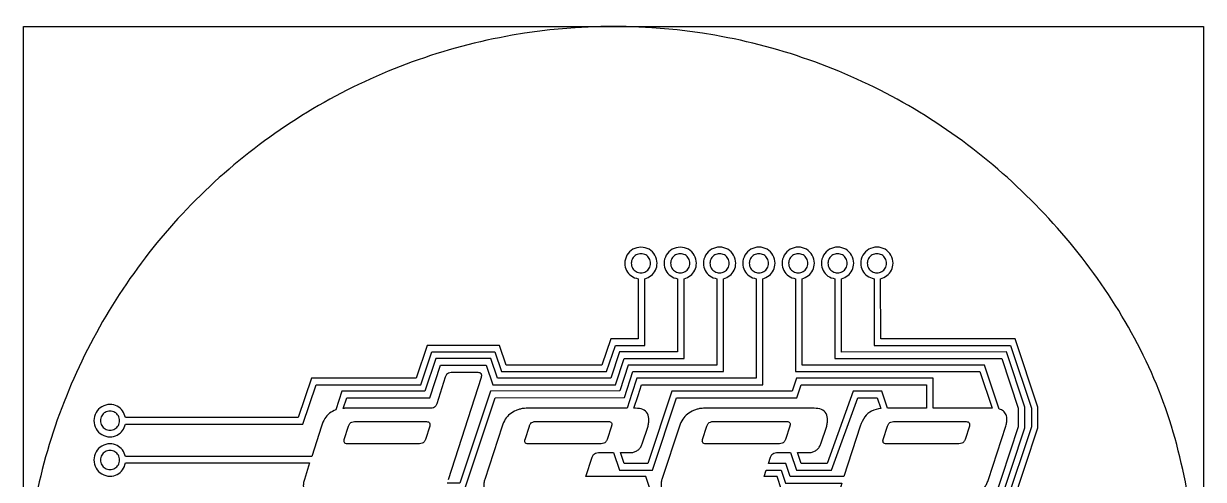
# Model space of a CAD drawing. Extents: x 0 to 288, y 18 to 308.
# Drawn here: x 0 to 288, y 196.7 to 307.9 of the extents above; entities that cross this region are included whole.
import ezdxf

# ---------------------------------------------------------------- set-up
doc = ezdxf.new("R2010")
doc.units = 0
for name, color, linetype in [('backBlack', 7, 'CONTINUOUS'), ('backBlackCirc', 7, 'CONTINUOUS'), ('topBlack_handfixed', 7, 'CONTINUOUS')]:
    doc.layers.add(name, color=color, linetype=linetype)

msp = doc.modelspace()

# ---------------------------------------------------------------- linework, layer by layer
at = {"layer": 'backBlack', "color": 7}
msp.add_lwpolyline([(0, 307.199878), (287.999879, 307.199878), (287.999879, 19.199999), (0, 19.199999)], close=True, dxfattribs=at)
at = {"layer": 'backBlackCirc', "color": 7}
msp.add_open_spline([(287.999895, 163.199942), (286.279389, 146.36424), (282.863002, 112.933782), (256.357409, 68.754915), (217.548734, 35.909087), (169.4915, 18.488754), (118.497356, 18.488754), (70.507429, 35.909087), (31.430011, 68.754915), (5.922954, 112.933782), (-2.982833, 163.199942), (5.922954, 213.466103), (31.430011, 257.64497), (70.507429, 290.490798), (118.497356, 307.91113), (169.4915, 307.91113), (217.548734, 290.490798), (256.357409, 257.64497), (282.863002, 213.466103), (286.279389, 180.035644), (287.999895, 163.199942)], degree=3, knots=[0, 0, 0, 0, 50.250816, 99.782463, 150.033279, 200.284094, 249.815742, 300.066558, 350.317373, 399.849021, 450.099837, 500.350652, 549.8823, 600.133115, 650.383931, 699.915579, 750.166394, 800.41721, 849.948858, 900.199673, 900.199673, 900.199673, 900.199673], dxfattribs=at)
at = {"layer": 'topBlack_handfixed', "color": 7}
for points in [[(150.698731, 253.369799)], [(150.698731, 251.77019)], [(160.297853, 251.77019)], [(169.898438, 251.77019)], [(179.497561, 251.77019)], [(189.098146, 251.77019)], [(198.698731, 251.77019)], [(208.297854, 251.77019)], [(21.098144, 213.369312)], [(80.756835, 210.813162)], [(124.949708, 210.813162)], [(168.319336, 210.813162)], [(212.337894, 210.813162)], [(21.098144, 203.770189)], [(181.294921, 198.980149), (184.910161, 198.980149), (185.976564, 195.779464), (199.732914, 195.779464), (199.217289, 194.179857), (184.996584, 194.179857), (183.928711, 197.380542), (180.773439, 197.380542)]]:
    msp.add_lwpolyline(points, close=True, dxfattribs=at)
for points in [[(160.298018, 253.369799), (160.297853, 253.369799)], [(24.873047, 210.180342), (68.197266, 210.180342), (71.39502, 219.773607), (96.988771, 219.773607), (99.662108, 227.780442), (115.045898, 227.780442), (116.661623, 222.98015), (142.330081, 222.98015), (144.462893, 229.38005), (151.620121, 229.38005), (151.620121, 245.664721)], [(150.020506, 245.614916), (150.020506, 230.979665), (143.308591, 230.979665), (141.175786, 224.579757), (117.811523, 224.579757), (116.197268, 229.38005), (98.509276, 229.38005), (95.837401, 221.373215), (70.242188, 221.373215), (67.042969, 211.779957), (24.890625, 211.779957)], [(159.619628, 245.614916), (159.619628, 227.780442), (145.444336, 227.780442), (143.308591, 221.380542), (115.662601, 221.380542), (114.061523, 226.174977), (100.643558, 226.179477), (97.976078, 218.181425), (77.70996, 218.179925), (76.208498, 213.671135)], [(78.007493, 214.007825), (78.86442, 216.580092), (99.129076, 216.581592), (101.796556, 224.579637), (112.908856, 224.575137), (114.509933, 219.77924), (144.463058, 219.77924), (146.598796, 226.179147), (161.220871, 226.179147), (161.220871, 245.664721)], [(102.395671, 194.179849), (107.663251, 194.179849), (115.131023, 216.581705), (146.720378, 216.681312), (148.737473, 222.980142), (170.819994, 222.986142), (170.819994, 245.664721)], [(169.220378, 245.614916), (169.220378, 224.585622), (147.569993, 224.579622), (145.551436, 218.277867), (113.976728, 218.17826), (106.510418, 195.779329), (103.396163, 195.779329)], [(178.819231, 245.614916), (178.819231, 221.389332), (149.708393, 221.380557), (148.458878, 217.618835), (147.316306, 214.040225), (122.649901, 214.040225)], [(188.419921, 245.614916), (188.419921, 222.98015), (233.443359, 222.98015), (236.424316, 214.04021), (222.024901, 214.04021), (222.020401, 221.373215), (188.651266, 221.371715), (187.577536, 218.181282), (158.244038, 218.178282), (152.375873, 200.579644), (146.597063, 200.579644), (145.716691, 203.219299), (148.099996, 203.219299)], [(149.386126, 214.040097), (148.996478, 214.040097), (149.980853, 217.123595), (150.864151, 219.779352), (180.420309, 219.789627), (180.420309, 245.664721)], [(238.170601, 213.858717), (234.596379, 224.579907), (190.019536, 224.579907), (190.019536, 245.664721)], [(198.028194, 245.612001), (198.020694, 226.173522), (238.777044, 226.179522), (242.820016, 214.050612), (242.820016, 209.511065), (236.644231, 190.980792), (235.126651, 190.980792), (234.076359, 194.084794)], [(232.737489, 193.048999), (233.979676, 189.379564), (237.797056, 189.379564), (244.419616, 209.25017), (244.419616, 214.311207), (239.929869, 227.781912), (199.620301, 227.773137), (199.627801, 245.666201)], [(207.610846, 245.617846), (207.618346, 229.38005), (240.911311, 229.38005), (246.020686, 214.050462), (246.020686, 209.510915), (239.620786, 190.311207), (239.620786, 186.849777), (240.911311, 182.979664), (254.776059, 182.979664), (257.724789, 174.142257), (256.213074, 174.142257), (253.796079, 181.380049), (235.129576, 181.380049), (231.928891, 190.979172), (208.996764, 190.979172), (208.536804, 192.360522), (229.696471, 192.360522)], [(259.423832, 174.104172), (255.930174, 184.579272), (242.063964, 184.579272), (241.220214, 187.110522), (241.220214, 190.050462), (247.620121, 209.25017), (247.620121, 214.311207), (242.063964, 230.979665), (209.219236, 230.979665), (209.210461, 245.663256)], [(110.988451, 222.735387), (104.403976, 222.735387)], [(102.940598, 221.633825), (100.860518, 215.141637)], [(103.749188, 196.688997), (111.758956, 221.633825)], [(140.305666, 203.219509), (144.030766, 203.219509), (145.442873, 198.980247), (153.528811, 198.980247), (159.396976, 216.578885), (188.727541, 216.581885), (189.801271, 219.772317), (220.420899, 219.773607)], [(220.420899, 219.773607), (220.425399, 214.04021), (210.909774, 214.04021), (209.529894, 218.179857), (202.526476, 218.179857), (196.126569, 200.579757), (189.796981, 200.579757), (188.916609, 203.219412), (191.677839, 203.219412)], [(183.812986, 203.219412), (187.231936, 203.219412), (188.644044, 198.980149), (197.247069, 198.980149), (203.646976, 216.58025)], [(203.646976, 216.58025), (208.376956, 216.58025), (209.241211, 213.987477)], [(99.435226, 214.040075), (78.523118, 214.040075)], [(192.975691, 214.04021), (165.999128, 214.04021)], [(80.756835, 210.813162), (98.356936, 210.813162)], [(124.949708, 210.813162), (142.760746, 210.813162)], [(168.319336, 210.813162), (186.290041, 210.813162)], [(212.337894, 210.813162), (230.124024, 210.813162)], [(72.70752, 209.71166), (70.341797, 202.305409), (24.865723, 202.305409)], [(78.291503, 206.446459), (79.331543, 209.711592)], [(99.127441, 209.711592), (98.087401, 206.446459)], [(116.803711, 209.711607), (112.555666, 196.689147)], [(122.415526, 206.446459), (123.468751, 209.711592)], [(143.500486, 209.711592), (142.448731, 206.446459)], [(151.022356, 205.382869), (152.425681, 209.71148)], [(160.100206, 209.711592), (155.812606, 196.689132)], [(165.761716, 206.446459), (166.823731, 209.711592)], [(204.222661, 209.711592), (200.248539, 197.380542), (187.129396, 197.380542), (186.064456, 200.579757), (181.816411, 200.579757), (182.318851, 202.117842)], [(187.038579, 209.711592), (185.976564, 206.446459)], [(194.628039, 205.382982), (196.043071, 209.711592)], [(209.852049, 206.446459), (210.900879, 209.711592)], [(230.862309, 209.711592), (229.813479, 206.446459)], [(235.522164, 196.689282), (239.754099, 209.711742)], [(96.624023, 205.382982), (79.023923, 205.382982)], [(141.007328, 205.382982), (123.194828, 205.382982)], [(184.520506, 205.382982), (166.548338, 205.382982)], [(228.336916, 205.382982), (210.590334, 205.382982)], [(231.178711, 174.035397), (227.664549, 184.576407), (208.376956, 184.579407), (206.244144, 178.180969), (190.330081, 178.177969), (188.197269, 184.579339), (156.196291, 184.579339), (151.929203, 197.382072), (137.286623, 197.361597), (138.824708, 202.117939)], [(24.89795, 200.704339), (69.830567, 200.704339), (68.548829, 196.689199)]]:
    msp.add_lwpolyline(points, dxfattribs=at)
for points, knots in [([(150.698731, 253.369799), (150.00438, 253.260063), (148.634093, 253.0435), (147.127441, 251.475213), (146.580169, 249.502723), (147.052071, 247.607395), (148.281795, 246.168437), (149.436706, 245.80077), (150.020506, 245.614916)], [0, 0, 0, 0, 2.060239, 4.065843, 6.125814, 7.950424, 9.719483, 11.527844, 11.527844, 11.527844, 11.527844]), ([(150.698731, 251.77019), (151.113872, 251.706867), (151.929716, 251.582425), (152.829362, 250.64673), (153.155351, 249.425625), (152.829361, 248.191979), (151.92972, 247.293036), (150.698588, 246.966795), (149.467394, 247.293126), (148.567079, 248.191756), (148.240442, 249.425626), (148.56708, 250.646949), (149.46739, 251.582357), (150.283486, 251.706847), (150.698731, 251.77019)], [0, 0, 0, 0, 1.230449, 2.418108, 3.648559, 4.87901, 6.066668, 7.297118, 8.527937, 9.716092, 10.94664, 12.177189, 13.365344, 14.596163, 14.596163, 14.596163, 14.596163]), ([(151.620121, 245.664721), (152.164038, 245.8725), (153.242192, 246.284359), (154.369861, 247.687002), (154.808277, 249.528736), (154.269029, 251.475063), (152.763004, 253.04355), (151.392974, 253.260077), (150.698731, 253.369799)], [0, 0, 0, 0, 1.721438, 3.412236, 5.158349, 7.218221, 9.223328, 11.283198, 11.283198, 11.283198, 11.283198]), ([(160.297853, 253.369799), (159.603608, 253.260082), (158.233575, 253.043567), (156.727575, 251.474997), (156.180958, 249.502719), (156.652237, 247.607604), (157.881261, 246.168371), (159.035931, 245.800752), (159.619628, 245.614916)], [0, 0, 0, 0, 2.05987, 4.064977, 6.124849, 7.949368, 9.717964, 11.525973, 11.525973, 11.525973, 11.525973]), ([(160.297853, 251.77019), (160.712994, 251.706867), (161.528837, 251.582425), (162.42848, 250.646729), (162.754474, 249.425626), (162.428484, 248.191977), (161.528838, 247.29304), (160.297853, 246.966813), (159.066869, 247.293041), (158.167222, 248.191978), (157.841234, 249.425625), (158.167222, 250.64673), (159.066869, 251.582425), (159.882713, 251.706867), (160.297853, 251.77019)], [0, 0, 0, 0, 1.230448, 2.418105, 3.648557, 4.879008, 6.066666, 7.297116, 8.527565, 9.715224, 10.945674, 12.176125, 13.363784, 14.594233, 14.594233, 14.594233, 14.594233]), ([(161.220871, 245.664721), (161.76479, 245.8725), (162.842947, 246.284359), (163.970592, 247.687001), (164.409114, 249.528774), (163.869354, 251.475279), (162.362642, 253.043482), (160.992364, 253.260057), (160.298018, 253.369799)], [0, 0, 0, 0, 1.721438, 3.412236, 5.158349, 7.21832, 9.223925, 11.284161, 11.284161, 11.284161, 11.284161]), ([(170.819994, 245.664721), (171.363911, 245.872438), (172.442064, 246.284175), (173.569734, 247.687734), (174.008149, 249.525672), (173.468901, 251.488642), (171.962881, 252.994072), (169.898464, 253.560207), (167.833969, 252.994006), (166.327313, 251.488775), (165.780042, 249.49951), (166.251943, 247.60818), (167.481668, 246.168238), (168.636579, 245.800703), (169.220378, 245.614916)], [0, 0, 0, 0, 1.721438, 3.412236, 5.158349, 7.218221, 9.223328, 11.283198, 13.343437, 15.349041, 17.409011, 19.233622, 21.00268, 22.811041, 22.811041, 22.811041, 22.811041]), ([(169.898438, 251.77019), (170.313579, 251.706867), (171.129423, 251.582425), (172.02907, 250.64673), (172.355058, 249.425625), (172.02907, 248.191977), (171.129423, 247.29304), (169.898437, 246.966813), (168.667451, 247.293039), (167.767805, 248.191978), (167.44182, 249.425625), (167.767805, 250.646729), (168.667452, 251.582426), (169.483297, 251.706868), (169.898438, 251.77019)], [0, 0, 0, 0, 1.230449, 2.418108, 3.648559, 4.87901, 6.066668, 7.297118, 8.52757, 9.715228, 10.945678, 12.176129, 13.363786, 14.594238, 14.594238, 14.594238, 14.594238]), ([(180.420309, 245.664721), (180.964228, 245.872438), (182.042384, 246.284175), (183.17003, 247.687733), (183.608552, 249.525709), (183.068791, 251.488862), (181.562072, 252.993981), (179.497598, 253.560207), (177.43317, 252.994095), (175.927177, 251.488555), (175.380562, 249.499507), (175.851836, 247.608389), (177.080859, 246.16817), (178.235531, 245.800684), (178.819231, 245.614916)], [0, 0, 0, 0, 1.721438, 3.412236, 5.158349, 7.218321, 9.223927, 11.284159, 13.344033, 15.349139, 17.40901, 19.233529, 21.002122, 22.810137, 22.810137, 22.810137, 22.810137]), ([(179.497561, 251.77019), (179.912803, 251.706846), (180.728898, 251.582355), (181.629208, 250.646949), (181.955852, 249.425626), (181.629209, 248.191755), (180.728893, 247.293128), (179.4977, 246.966795), (178.266569, 247.293036), (177.366929, 248.191979), (177.040942, 249.425625), (177.366928, 250.646729), (178.266574, 251.582426), (179.082419, 251.706868), (179.497561, 251.77019)], [0, 0, 0, 0, 1.230812, 2.41897, 3.64952, 4.880069, 6.068227, 7.299039, 8.529492, 9.717149, 10.9476, 12.17805, 13.365707, 14.59616, 14.59616, 14.59616, 14.59616]), ([(190.019536, 245.664721), (190.563454, 245.872438), (191.641607, 246.284175), (192.769276, 247.687734), (193.207692, 249.525672), (192.668445, 251.488643), (191.162419, 252.994068), (189.098147, 253.560189), (187.033865, 252.994091), (185.527866, 251.488556), (184.981252, 249.499506), (185.452528, 247.608389), (186.681551, 246.168171), (187.836223, 245.800685), (188.419921, 245.614916)], [0, 0, 0, 0, 1.721438, 3.412236, 5.158349, 7.218221, 9.223328, 11.283198, 13.343071, 15.348177, 17.408048, 19.232567, 21.001162, 22.809174, 22.809174, 22.809174, 22.809174]), ([(189.098146, 251.77019), (189.513287, 251.706867), (190.329131, 251.582425), (191.228778, 250.64673), (191.554766, 249.425625), (191.228777, 248.191977), (190.329131, 247.29304), (189.098145, 246.966813), (187.867159, 247.293039), (186.967513, 248.191978), (186.641527, 249.425625), (186.967513, 250.646729), (187.867159, 251.582426), (188.683004, 251.706868), (189.098146, 251.77019)], [0, 0, 0, 0, 1.230449, 2.418108, 3.648559, 4.87901, 6.066668, 7.297118, 8.52757, 9.715228, 10.945678, 12.176129, 13.363786, 14.594238, 14.594238, 14.594238, 14.594238]), ([(199.627801, 245.666201), (200.17048, 245.874592), (201.246283, 246.287706), (202.370897, 247.690144), (202.808437, 249.526482), (202.26938, 251.488662), (200.763368, 252.994085), (198.698949, 253.560222), (196.634461, 252.99402), (195.127786, 251.488793), (194.580317, 249.498545), (195.053211, 247.605347), (196.28567, 246.16342), (197.443126, 245.797145), (198.028194, 245.612001)], [0, 0, 0, 0, 1.718827, 3.40739, 5.151105, 7.210978, 9.216086, 11.275953, 13.336192, 15.341795, 17.401766, 19.229247, 21.001198, 22.812396, 22.812396, 22.812396, 22.812396]), ([(198.698731, 251.77019), (199.113871, 251.706867), (199.929714, 251.582424), (200.82936, 250.64673), (201.155352, 249.425625), (200.829359, 248.191978), (199.929718, 247.293038), (198.698588, 246.966795), (197.467394, 247.293126), (196.567079, 248.191756), (196.240442, 249.425626), (196.56708, 250.646949), (197.46739, 251.582357), (198.283486, 251.706847), (198.698731, 251.77019)], [0, 0, 0, 0, 1.230446, 2.418106, 3.648557, 4.879009, 6.066668, 7.297114, 8.527933, 9.716089, 10.946637, 12.177186, 13.365341, 14.59616, 14.59616, 14.59616, 14.59616]), ([(209.210461, 245.663256), (209.755956, 245.87016), (210.837126, 246.280242), (211.969239, 247.684732), (212.409313, 249.524756), (211.869174, 251.488856), (210.362486, 252.993985), (208.298004, 253.560206), (206.233573, 252.994095), (204.727604, 251.488555), (204.181203, 249.50064), (204.651385, 247.611693), (205.877021, 246.173627), (207.028679, 245.804461), (207.610846, 245.617846)], [0, 0, 0, 0, 1.724881, 3.41871, 5.167706, 7.227677, 9.233283, 11.293518, 13.353388, 15.358495, 17.418367, 19.239542, 21.004897, 22.809548, 22.809548, 22.809548, 22.809548]), ([(208.297854, 251.77019), (208.712994, 251.706867), (209.528838, 251.582425), (210.428485, 250.64673), (210.754474, 249.425625), (210.428485, 248.191977), (209.528839, 247.29304), (208.297854, 246.966813), (207.066869, 247.293041), (206.167223, 248.191978), (205.841234, 249.425625), (206.167223, 250.646729), (207.066869, 251.582424), (207.882713, 251.706867), (208.297854, 251.77019)], [0, 0, 0, 0, 1.230449, 2.418108, 3.648559, 4.87901, 6.066668, 7.297118, 8.527567, 9.715226, 10.945676, 12.176126, 13.363785, 14.594234, 14.594234, 14.594234, 14.594234]), ([(104.403976, 222.735387), (104.177843, 222.716327), (103.745711, 222.679904), (103.19026, 222.25724), (103.027097, 221.849816), (102.940598, 221.633825)], [0, 0, 0, 0, 0.670253, 1.280832, 1.969743, 1.969743, 1.969743, 1.969743]), ([(111.758956, 221.633825), (111.774274, 221.682739), (111.803696, 221.77669), (111.830049, 221.916952), (111.845461, 222.136845), (111.789766, 222.448825), (111.434469, 222.715549), (111.149951, 222.728204), (110.988451, 222.735387)], [0, 0, 0, 0, 0.153726, 0.295264, 0.426291, 0.817691, 1.181063, 1.658104, 1.658104, 1.658104, 1.658104]), ([(24.890625, 211.779957), (24.697435, 212.350726), (24.315046, 213.480472), (22.887184, 214.67666), (21.013556, 215.13706), (19.033297, 214.593324), (17.527482, 213.088031), (16.961465, 211.023809), (17.527668, 208.959463), (19.032827, 207.452799), (21.004229, 206.910517), (22.859223, 207.359968), (24.273857, 208.520799), (24.672033, 209.623605), (24.873047, 210.180342)], [0, 0, 0, 0, 1.779641, 3.522516, 5.321244, 7.381015, 9.385624, 11.445129, 13.505368, 15.510972, 17.570941, 19.341928, 21.057649, 22.806886, 22.806886, 22.806886, 22.806886]), ([(21.098144, 213.369312), (21.513256, 213.306109), (22.328909, 213.181923), (23.228858, 212.246976), (23.554744, 211.026061), (23.228771, 209.792565), (22.329129, 208.893623), (21.098145, 208.567401), (19.86716, 208.893623), (18.967518, 209.792565), (18.641545, 211.026061), (18.967431, 212.246976), (19.867381, 213.181923), (20.683033, 213.306109), (21.098144, 213.369312)], [0, 0, 0, 0, 1.230352, 2.417515, 3.647595, 4.878046, 6.065701, 7.29615, 8.526598, 9.714253, 10.944704, 12.174785, 13.361947, 14.592299, 14.592299, 14.592299, 14.592299]), ([(76.208498, 213.671135), (75.682913, 213.42661), (74.620073, 212.932133), (73.399498, 211.498605), (72.947147, 210.330468), (72.70752, 209.71166)], [0, 0, 0, 0, 1.723391, 3.485044, 5.469509, 5.469509, 5.469509, 5.469509]), ([(78.523118, 214.040075), (78.464654, 214.038761), (78.349324, 214.03617), (78.177726, 214.020457), (78.064258, 214.012037), (78.007493, 214.007825)], [0, 0, 0, 0, 0.175381, 0.345965, 0.516739, 0.516739, 0.516739, 0.516739]), ([(100.860518, 215.141637), (100.775167, 214.926206), (100.615208, 214.52246), (100.07651, 214.097127), (99.654479, 214.059581), (99.435226, 214.040075)], [0, 0, 0, 0, 0.687014, 1.287549, 1.936879, 1.936879, 1.936879, 1.936879]), ([(120.232913, 213.508482), (119.709928, 213.240708), (118.677973, 212.712337), (117.473371, 211.366552), (117.031436, 210.274389), (116.803711, 209.711607)], [0, 0, 0, 0, 1.752306, 3.457652, 5.270596, 5.270596, 5.270596, 5.270596]), ([(122.649901, 214.040225), (122.392081, 214.027858), (121.859178, 214.002297), (121.045811, 213.816067), (120.510704, 213.613593), (120.232913, 213.508482)], [0, 0, 0, 0, 0.77324, 1.598257, 2.488921, 2.488921, 2.488921, 2.488921]), ([(152.425681, 209.71148), (152.465214, 209.854156), (152.547984, 210.152882), (152.606783, 210.638542), (152.644397, 211.519976), (152.467804, 212.787696), (151.121255, 213.94881), (150.007701, 214.007395), (149.386126, 214.040097)], [0, 0, 0, 0, 0.443737, 0.929065, 1.461082, 3.104017, 4.548835, 6.374243, 6.374243, 6.374243, 6.374243]), ([(163.560166, 213.508467), (163.032725, 213.240932), (161.993315, 212.71371), (160.776923, 211.368524), (160.330157, 210.274624), (160.100206, 209.711592)], [0, 0, 0, 0, 1.763963, 3.476181, 5.292141, 5.292141, 5.292141, 5.292141]), ([(165.999128, 214.04021), (165.738985, 214.027844), (165.201364, 214.00229), (164.380716, 213.816145), (163.840516, 213.613589), (163.560166, 213.508467)], [0, 0, 0, 0, 0.780216, 1.612416, 2.510277, 2.510277, 2.510277, 2.510277]), ([(196.043071, 209.711592), (196.083044, 209.854255), (196.166718, 210.152893), (196.22677, 210.63859), (196.265297, 211.520292), (196.084333, 212.79188), (194.723592, 213.94968), (193.602464, 214.007747), (192.975691, 214.04021)], [0, 0, 0, 0, 0.444054, 0.929537, 1.461574, 3.105313, 4.557975, 6.399747, 6.399747, 6.399747, 6.399747]), ([(209.241211, 213.987477), (208.472723, 213.838189), (206.97554, 213.547344), (205.124694, 211.93964), (204.534994, 210.483063), (204.222661, 209.711592)], [0, 0, 0, 0, 2.317526, 4.515047, 6.989593, 6.989593, 6.989593, 6.989593]), ([(239.754099, 209.711742), (239.808193, 209.89222), (239.912749, 210.241062), (240.004412, 210.763604), (240.050791, 211.510361), (239.929041, 212.451221), (239.24302, 213.450551), (238.537939, 213.718907), (238.170601, 213.858717)], [0, 0, 0, 0, 0.564928, 1.091932, 1.586573, 2.809561, 3.871528, 5.026553, 5.026553, 5.026553, 5.026553]), ([(79.331543, 209.711592), (79.416894, 209.927024), (79.576851, 210.33077), (80.115548, 210.756108), (80.537581, 210.793656), (80.756835, 210.813162)], [0, 0, 0, 0, 0.687015, 1.287551, 1.936885, 1.936885, 1.936885, 1.936885]), ([(98.356936, 210.813162), (98.518794, 210.791101), (98.804654, 210.752139), (99.149572, 210.479989), (99.213249, 210.179822), (99.196828, 209.974885), (99.170553, 209.847625), (99.142504, 209.759122), (99.127441, 209.711592)], [0, 0, 0, 0, 0.484196, 0.855142, 1.234177, 1.344087, 1.473012, 1.622569, 1.622569, 1.622569, 1.622569]), ([(123.468751, 209.711592), (123.55652, 209.92779), (123.722476, 210.336584), (124.284874, 210.758016), (124.721041, 210.794195), (124.949708, 210.813162)], [0, 0, 0, 0, 0.690676, 1.305948, 1.983983, 1.983983, 1.983983, 1.983983]), ([(142.760746, 210.813162), (142.916345, 210.806504), (143.189462, 210.794818), (143.533758, 210.544732), (143.588221, 210.238312), (143.573114, 210.014589), (143.547177, 209.861284), (143.516177, 209.761897), (143.500486, 209.711592)], [0, 0, 0, 0, 0.460441, 0.808195, 1.178298, 1.330427, 1.484577, 1.642571, 1.642571, 1.642571, 1.642571]), ([(166.823731, 209.711592), (166.912577, 209.927965), (167.080921, 210.337946), (167.649175, 210.758189), (168.088653, 210.794239), (168.319336, 210.813162)], [0, 0, 0, 0, 0.692178, 1.31153, 1.995807, 1.995807, 1.995807, 1.995807]), ([(186.290041, 210.813162), (186.446907, 210.806542), (186.721864, 210.794938), (187.069535, 210.545648), (187.124662, 210.238373), (187.110099, 210.01466), (187.085244, 209.861228), (187.054264, 209.761887), (187.038579, 209.711592)], [0, 0, 0, 0, 0.464477, 0.814146, 1.184448, 1.33655, 1.490565, 1.648504, 1.648504, 1.648504, 1.648504]), ([(210.900879, 209.711592), (210.98708, 209.927164), (211.14889, 210.331817), (211.692234, 210.756371), (212.116946, 210.793728), (212.337894, 210.813162)], [0, 0, 0, 0, 0.688185, 1.291799, 1.946313, 1.946313, 1.946313, 1.946313]), ([(230.124024, 210.813162), (230.280395, 210.790854), (230.558337, 210.751201), (230.889521, 210.47637), (230.949583, 210.179574), (230.932955, 209.974831), (230.905928, 209.847616), (230.877551, 209.759122), (230.862309, 209.711592)], [0, 0, 0, 0, 0.467323, 0.830642, 1.208879, 1.31881, 1.447853, 1.597581, 1.597581, 1.597581, 1.597581]), ([(24.865723, 202.305409), (24.661436, 202.855888), (24.256648, 203.946642), (22.846912, 205.090709), (21.000277, 205.534294), (19.033029, 204.993881), (17.527587, 203.487844), (16.961482, 201.423719), (17.527483, 199.359646), (19.03331, 197.854328), (21.017583, 197.309563), (22.899317, 197.774715), (24.333, 198.986118), (24.708286, 200.127501), (24.89795, 200.704339)], [0, 0, 0, 0, 1.735541, 3.438915, 5.197916, 7.257786, 9.262892, 11.322766, 13.382268, 15.386875, 17.446645, 19.257436, 21.012057, 22.804887, 22.804887, 22.804887, 22.804887]), ([(79.023923, 205.382982), (78.869118, 205.390405), (78.594357, 205.403579), (78.257726, 205.674557), (78.206275, 205.974602), (78.221979, 206.18315), (78.248434, 206.310434), (78.276454, 206.398932), (78.291503, 206.446459)], [0, 0, 0, 0, 0.455671, 0.80876, 1.199089, 1.309002, 1.437925, 1.587481, 1.587481, 1.587481, 1.587481]), ([(98.087401, 206.446459), (98.000227, 206.237346), (97.834621, 205.840091), (97.278446, 205.435605), (96.84963, 205.401123), (96.624023, 205.382982)], [0, 0, 0, 0, 0.670231, 1.273246, 1.942728, 1.942728, 1.942728, 1.942728]), ([(123.194828, 205.382982), (123.032464, 205.389458), (122.749509, 205.400744), (122.389036, 205.646654), (122.328876, 205.950264), (122.344423, 206.163297), (122.370394, 206.303656), (122.40007, 206.397556), (122.415526, 206.446459)], [0, 0, 0, 0, 0.481616, 0.839319, 1.210452, 1.341468, 1.48298, 1.636785, 1.636785, 1.636785, 1.636785]), ([(142.448731, 206.446459), (142.36157, 206.237705), (142.196729, 205.842904), (141.650879, 205.436669), (141.228452, 205.401429), (141.007328, 205.382982)], [0, 0, 0, 0, 0.669908, 1.266948, 1.922768, 1.922768, 1.922768, 1.922768]), ([(149.308486, 203.484432), (149.572987, 203.617855), (150.092704, 203.880017), (150.697276, 204.553863), (150.911947, 205.101308), (151.022356, 205.382869)], [0, 0, 0, 0, 0.883451, 1.735887, 2.638587, 2.638587, 2.638587, 2.638587]), ([(166.548338, 205.382982), (166.384664, 205.389421), (166.09982, 205.400627), (165.736115, 205.645769), (165.675075, 205.950204), (165.69053, 206.163286), (165.716316, 206.3037), (165.746166, 206.397563), (165.761716, 206.446459)], [0, 0, 0, 0, 0.485757, 0.845363, 1.216689, 1.347699, 1.489193, 1.643054, 1.643054, 1.643054, 1.643054]), ([(185.976564, 206.446459), (185.888306, 206.237531), (185.72103, 205.841545), (185.16933, 205.436528), (184.74361, 205.401394), (184.520506, 205.382982)], [0, 0, 0, 0, 0.671462, 1.272637, 1.934599, 1.934599, 1.934599, 1.934599]), ([(192.898059, 203.484544), (193.164859, 203.617855), (193.688437, 203.879468), (194.29932, 204.552868), (194.516487, 205.10128), (194.628039, 205.382982)], [0, 0, 0, 0, 0.889522, 1.745631, 2.64986, 2.64986, 2.64986, 2.64986]), ([(210.590334, 205.382982), (210.434308, 205.390371), (210.157734, 205.403468), (209.817881, 205.673591), (209.76506, 205.974553), (209.781307, 206.183199), (209.80846, 206.310445), (209.836818, 206.398933), (209.852049, 206.446459)], [0, 0, 0, 0, 0.45951, 0.814535, 1.205073, 1.315007, 1.444048, 1.593774, 1.593774, 1.593774, 1.593774]), ([(229.813479, 206.446459), (229.725334, 206.237196), (229.557562, 205.838892), (228.996166, 205.435457), (228.564352, 205.401085), (228.336916, 205.382982)], [0, 0, 0, 0, 0.671602, 1.278299, 1.95344, 1.95344, 1.95344, 1.95344]), ([(21.098144, 203.770189), (21.513287, 203.706869), (22.329132, 203.582431), (23.228776, 202.646727), (23.554743, 201.425767), (23.228859, 200.192329), (22.328907, 199.294063), (21.098145, 198.968483), (19.867384, 199.294064), (18.967433, 200.192329), (18.641545, 201.425767), (18.967516, 202.646728), (19.86716, 203.58243), (20.683004, 203.706869), (21.098144, 203.770189)], [0, 0, 0, 0, 1.230452, 2.418106, 3.648565, 4.878643, 6.065803, 7.296155, 8.526503, 9.713664, 10.943743, 12.174202, 13.361857, 14.592305, 14.592305, 14.592305, 14.592305]), ([(138.824708, 202.117939), (138.912477, 202.334138), (139.078433, 202.742931), (139.640832, 203.164364), (140.076999, 203.200542), (140.305666, 203.219509)], [0, 0, 0, 0, 0.690676, 1.305948, 1.983983, 1.983983, 1.983983, 1.983983]), ([(148.099996, 203.219299), (148.231783, 203.225314), (148.501091, 203.237605), (148.908313, 203.32941), (149.172537, 203.431767), (149.308486, 203.484432)], [0, 0, 0, 0, 0.395236, 0.807668, 1.244775, 1.244775, 1.244775, 1.244775]), ([(182.318851, 202.117842), (182.407575, 202.334189), (182.575635, 202.743992), (183.143208, 203.164519), (183.582409, 203.200515), (183.812986, 203.219412)], [0, 0, 0, 0, 0.692002, 1.310784, 1.994682, 1.994682, 1.994682, 1.994682]), ([(191.677839, 203.219412), (191.810879, 203.22543), (192.082751, 203.237728), (192.493868, 203.329442), (192.760792, 203.43187), (192.898059, 203.484544)], [0, 0, 0, 0, 0.399, 0.815371, 1.256174, 1.256174, 1.256174, 1.256174]), ([(68.548829, 196.689199), (68.495377, 196.510122), (68.392874, 196.166715), (68.301369, 195.656959), (68.25169, 194.860372), (68.401649, 193.792734), (69.358212, 192.702778), (70.2453, 192.516496), (70.722657, 192.416254)], [0, 0, 0, 0, 0.560451, 1.074745, 1.548275, 2.958208, 4.185462, 5.615278, 5.615278, 5.615278, 5.615278]), ([(112.555666, 196.689147), (112.51613, 196.546473), (112.433351, 196.247751), (112.374598, 195.762081), (112.336609, 194.880412), (112.518044, 193.607765), (113.882973, 192.450707), (115.006362, 192.392883), (115.634768, 192.360537)], [0, 0, 0, 0, 0.443732, 0.929059, 1.461075, 3.104997, 4.559742, 6.406621, 6.406621, 6.406621, 6.406621]), ([(155.812606, 196.689132), (155.772733, 196.54646), (155.689267, 196.247801), (155.630123, 195.762251), (155.59415, 194.926656), (155.746118, 193.775169), (156.82051, 192.641162), (157.78213, 192.483019), (158.304308, 192.397144)], [0, 0, 0, 0, 0.443954, 0.92934, 1.461361, 2.96202, 4.267727, 5.819263, 5.819263, 5.819263, 5.819263]), ([(234.076359, 194.084794), (234.275497, 194.324815), (234.686345, 194.820005), (235.167365, 195.704563), (235.400894, 196.352706), (235.522164, 196.689282)], [0, 0, 0, 0, 0.934017, 1.926991, 2.99967, 2.99967, 2.99967, 2.99967])]:
    msp.add_open_spline(points, degree=3, knots=knots, dxfattribs=at)

doc.saveas('drawing.dxf')
